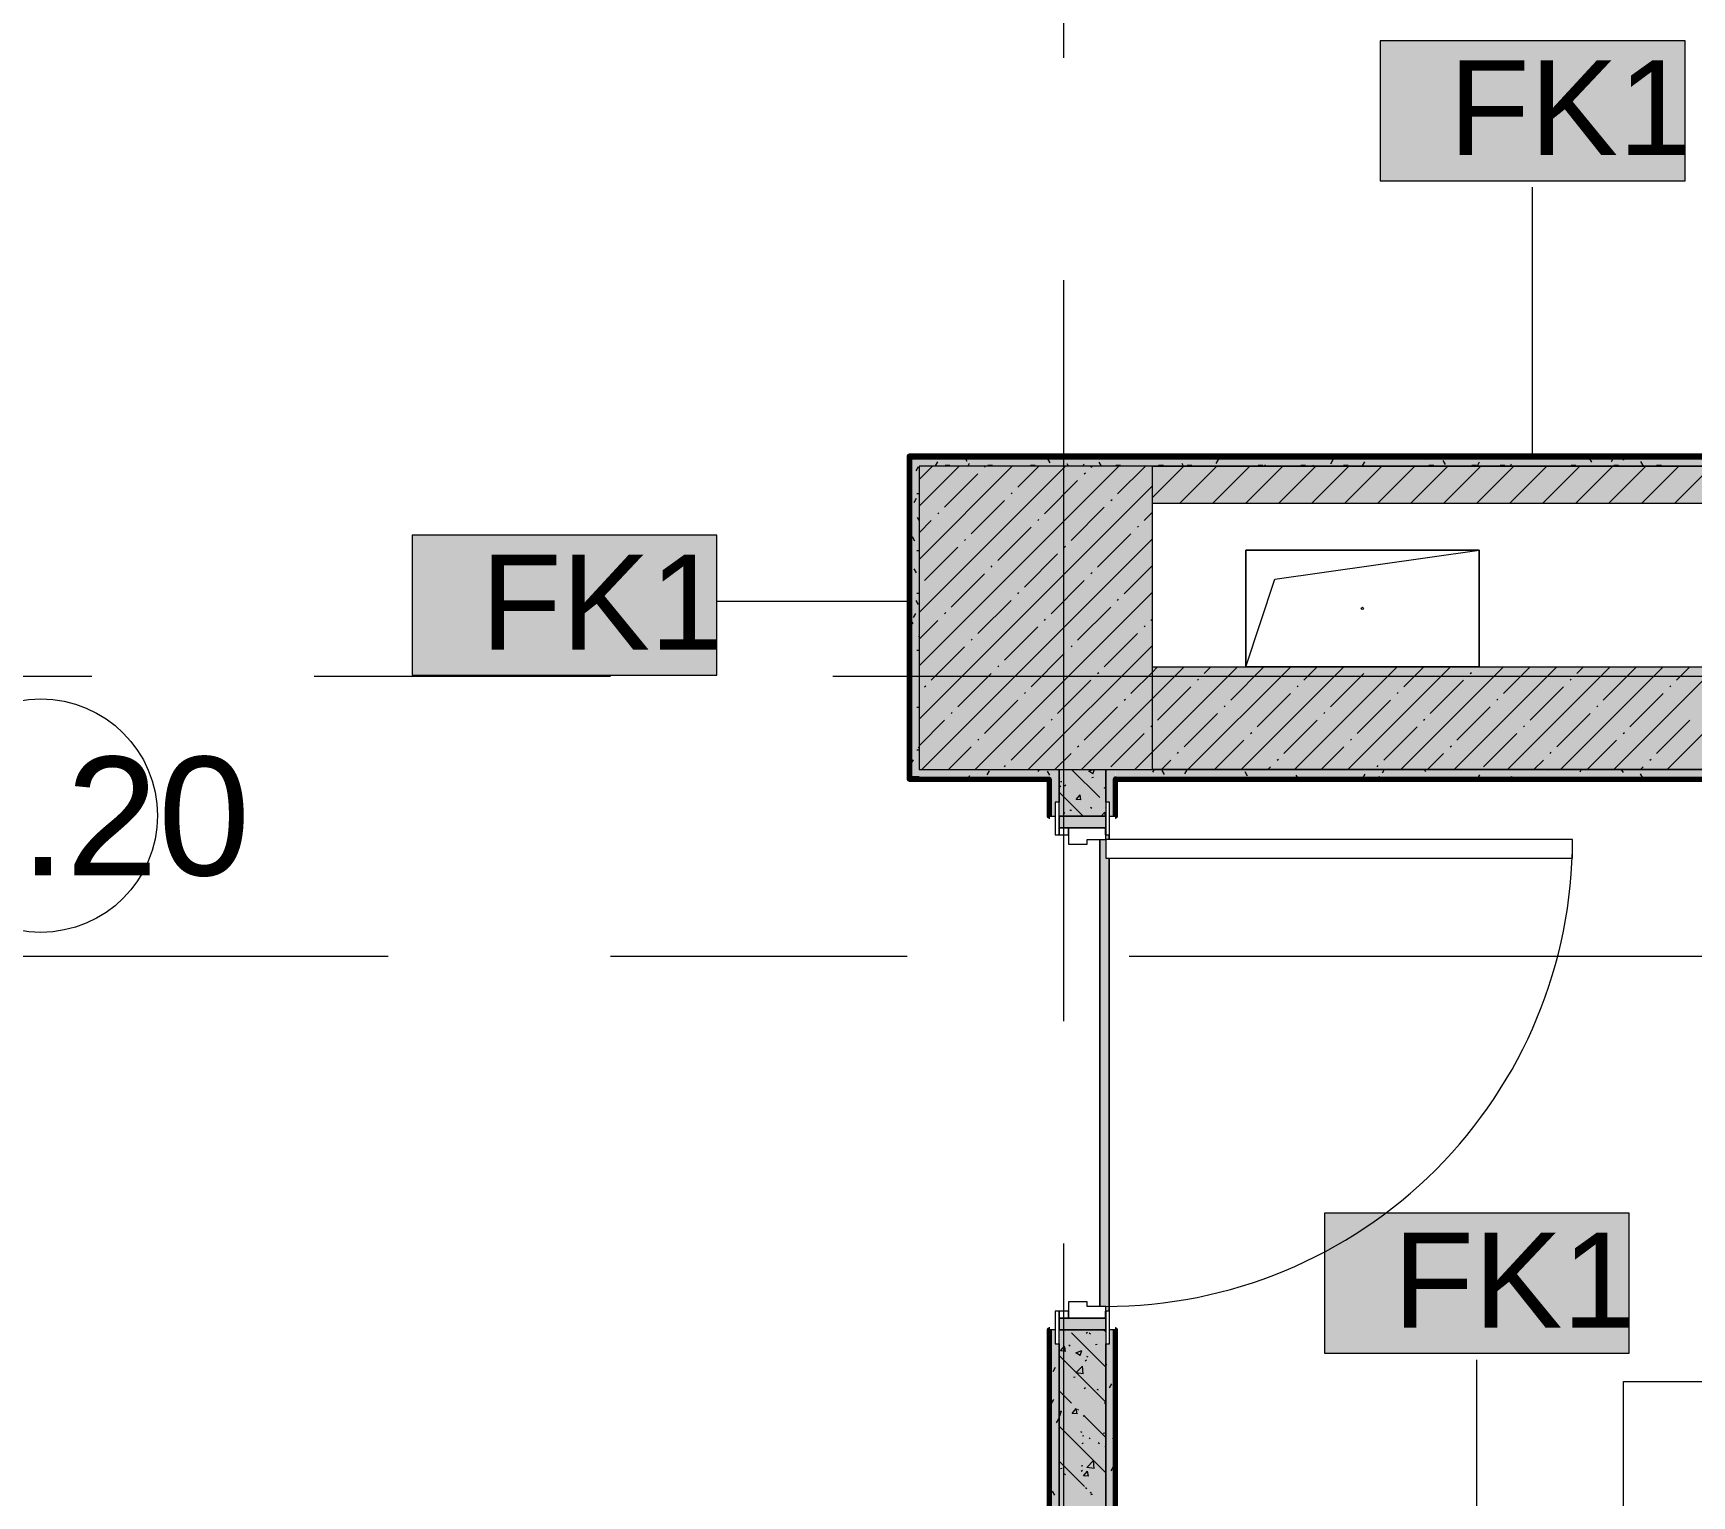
# Model space of a CAD drawing. Header units: millimetres. Extents: x -3817 to 677485, y -22715 to 103890.
# Drawn here: x 78696 to 82249, y 11256 to 14389 of the extents above; entities that cross this region are included whole.
import ezdxf

# ---------------------------------------------------------------- set-up
doc = ezdxf.new("R2010")
doc.units = ezdxf.units.MM
doc.layers.add('PDF _Геометрия', color=7, linetype='Continuous', true_color=0x1d1d1d)
doc.layers.add('PDF _Сплошная заливка', color=7, linetype='Continuous', true_color=0xffffff)
doc.layers.add('PDF _Текст', color=7, linetype='Continuous')
doc.styles.add('PDF GOST-Common', font='arial.ttf')

msp = doc.modelspace()

# ---------------------------------------------------------------- hatches: boundary and pattern name
at = {"layer": 'PDF _Сплошная заливка', "transparency": 33554559}
for points in [[(81565, 13461.3), (82800.3, 13461.3), (82800.3, 13481.3), (80573.3, 13481.3), (80573.3, 13461.3), (81093.3, 13461.3)], [(80573.3, 12791.4), (80593.3, 12791.4), (80593.3, 13461.3), (80573.3, 13461.3), (80573.3, 12811.3)], [(80593.3, 12811.3), (81093.3, 12811.3), (81093.3, 13461.3), (80593.3, 13461.3), (80593.3, 13450.1)], [(81565, 12811.3), (84443.3, 12811.3), (84443.3, 13031.3), (81093.3, 13031.3), (81093.3, 12811.3)], [(80893.3, 12791.4), (80893.3, 12811.3), (80593.3, 12811.3), (80593.3, 12791.4), (80873.3, 12791.4)], [(84723.3, 12791.4), (84723.3, 12811.3), (81013.3, 12811.3), (81014.3, 12791.4), (84703.3, 12791.4)]]:
    msp.add_hatch(color=256, dxfattribs=at).paths.add_polyline_path(points)
h = msp.add_hatch(color=256, dxfattribs=at)
h.paths.add_polyline_path([(84443.3, 13381.4), (84443.3, 13461.3), (83000.3, 13461.3), (83000.3, 13381.4), (83049.3, 13381.4)], flags=0)
h.paths.add_polyline_path([(81565, 13381.4), (82800.3, 13381.4), (82800.3, 13461.3), (81093.3, 13461.3), (81093.3, 13381.4)], flags=0)
h = msp.add_hatch(color=256, dxfattribs=at)
h.paths.add_polyline_path([(80893.3, 11111.3), (80993.3, 11111.3), (80993.3, 11611.3), (80893.3, 11611.3), (80893.3, 11189.4)], flags=0)
h.paths.add_polyline_path([(80993.3, 12711.4), (80993.3, 12811.3), (80893.3, 12811.3), (80893.3, 12711.4)], flags=0)
h = msp.add_hatch(color=256, dxfattribs=at)
h.paths.add_polyline_path([(81013.3, 11111.3), (81013.3, 11611.3), (81001.3, 11611.3), (81001.3, 11581.4), (80993.3, 11581.4), (80993.3, 11111.3)], flags=0)
h.paths.add_polyline_path([(81001.3, 12711.4), (81013.3, 12711.4), (81013.3, 12811.3), (80993.3, 12811.3), (80993.3, 12741.3), (81001.3, 12741.3)], flags=0)
h = msp.add_hatch(color=256, dxfattribs=at)
h.paths.add_polyline_path([(80893.3, 11111.3), (80892, 11581.4), (80885.3, 11581.4), (80885.3, 11611.3), (80873.3, 11611.3), (80873.3, 11111.3)], flags=0)
h.paths.add_polyline_path([(80873.3, 12711.4), (80885.3, 12711.4), (80885.3, 12741.3), (80893.3, 12741.3), (80893.3, 12791.4), (80873.3, 12791.4), (80873.3, 12778.3)], flags=0)
at = {"layer": 'PDF _Сплошная заливка', "true_color": 0x494949, "transparency": 33554559}
h = msp.add_hatch(color=251, dxfattribs=at)
h.paths.add_polyline_path([(80993.3, 12661.3), (81001, 12661.3), (81001, 12671.4), (80993.3, 12671.4)], flags=0)
h.paths.add_polyline_path([(80993.3, 11651.3), (81001, 11651.3), (81001, 12621.3), (80993.3, 12621.3), (80993.3, 12661.3), (80981, 12661.3), (80981, 11661.4), (80993.3, 11661.4)], flags=0)

# ---------------------------------------------------------------- linework, layer by layer
at = {"layer": 'PDF _Геометрия', "color": 253, "lineweight": 9, "true_color": 0xaaaaaa}
for points in [[(80903.3, 14335.8), (80903.3, 14970.8)], [(80903.3, 12272), (80903.3, 13859.5)], [(77233.8, 13011.4), (78821.3, 13011.4)], [(79297.6, 13011.4), (79932.6, 13011.4)], [(80408.8, 13011.4), (82443.3, 13011.4), (84943.3, 13011.4)], [(77868.8, 12411.3), (79456.3, 12411.3)], [(79932.6, 12411.3), (80567.6, 12411.3)], [(81043.8, 12411.3), (82443.3, 12411.3), (84943.3, 12411.3)], [(80903.3, 11160.8), (80903.3, 11795.8)]]:
    msp.add_lwpolyline(points, dxfattribs=at)
at = {"layer": 'PDF _Геометрия', "color": 7, "lineweight": 9}
for points in [[(82234.3, 14372.5), (81581.2, 14372.5), (81581.2, 14072.5), (82234.3, 14072.5)], [(81093.3, 12811.3), (81093.3, 13461.3), (80593.3, 13461.3), (80593.3, 12811.3)], [(80160.3, 13313.3), (79507.1, 13313.3), (79507.1, 13013.3), (80160.3, 13013.3)], [(81793.3, 13281.3), (81793.3, 13031.3), (81293.3, 13031.3), (81293.3, 13281.3)], [(81793.3, 13281.3), (81293.3, 13281.3), (81293.3, 13031.3), (81793.3, 13031.3)], [(81093.3, 12811.3), (84443.3, 12811.3)], [(80981, 11661.4), (80981, 12661.3)], [(81001, 12661.3), (81001, 12671.4)], [(81001, 11651.3), (81001, 12621.3)], [(82114.8, 11860.9), (81461.7, 11860.9), (81461.7, 11560.9), (82114.8, 11560.9)]]:
    msp.add_lwpolyline(points, close=True, dxfattribs=at)
for points in [[(81907.8, 13481.8), (81907.8, 14058.6)], [(81293.3, 13031.3), (81355.8, 13218.9), (81793.3, 13281.3)], [(80572.8, 13171.4), (80160.3, 13171.4)], [(80593.3, 12791.4), (80872.3, 12791.4)], [(80873.3, 12791.4), (80873.3, 12778.3), (80873.3, 12711.4)], [(81013.3, 12711.4), (81013.3, 12791.4)], [(81014.3, 12791.4), (84703.3, 12791.4)], [(80873.3, 11611.3), (80873.3, 11132.4)], [(81013.3, 11131.4), (81013.3, 11611.3)], [(81788.2, 11131.8), (81788.2, 11547)], [(82102.5, 11142.8), (82102.5, 11500.6), (82576, 11500.6)]]:
    msp.add_lwpolyline(points, dxfattribs=at)
at = {"layer": 'PDF _Геометрия', "color": 231, "lineweight": 70, "true_color": 0xff80c0}
for points in [[(80593.3, 12791.4), (80573.3, 12791.4), (80573.3, 13481.3), (82800.3, 13481.3), (82800.3, 13482.4), (80573.3, 13482.4), (80572.3, 13482.4), (80572.3, 12791.4), (80572.3, 12790.4), (80872.3, 12790.4), (80872.3, 12711.4), (80873.3, 12711.4)], [(81013.3, 12711.4), (81014.3, 12711.4), (81014.3, 12791.4), (81014.3, 12790.4), (84702.3, 12790.4), (84702.3, 5982.3), (84422.3, 5982.3), (84422.3, 5981.4), (84422.3, 5702.3), (84343.3, 5702.3), (84343.3, 5701.3)], [(80873.3, 11611.3), (80872.3, 11611.3), (80872.3, 11132.4), (80508.3, 11132.4), (80508.3, 11131.4)], [(82243.3, 5701.3), (82243.3, 5702.3), (82094.3, 5702.3), (82094.3, 11132.4), (82093.3, 11132.4), (81014.3, 11132.4), (81014.3, 11611.3), (81013.3, 11611.3)]]:
    msp.add_lwpolyline(points, dxfattribs=at)
at = {"layer": 'PDF _Геометрия', "color": 9, "lineweight": 9, "true_color": 0xc0c0c0}
for points in [[(80593.3, 12791.4), (80573.3, 12791.4), (80573.3, 13461.3), (80573.3, 13481.3), (82800.3, 13481.3)], [(82800.3, 13461.3), (80593.3, 13461.3), (80593.3, 12811.3), (80893.3, 12811.3), (80893.3, 12791.4), (80893.3, 12741.3), (80893.3, 12811.3), (80993.3, 12811.3), (80993.3, 12741.3), (80993.3, 12811.3), (81013.3, 12811.3), (81093.3, 12811.3), (81093.3, 13031.3), (82800.3, 13031.3)], [(82800.3, 13381.4), (81093.3, 13381.4), (81093.3, 13461.3), (82800.3, 13461.3)], [(80873.3, 12711.4), (80885.3, 12711.4)], [(80893.3, 12711.4), (80993.3, 12711.4)], [(81001.3, 12711.4), (81013.3, 12711.4)], [(80885.3, 11611.3), (80873.3, 11611.3)], [(80993.3, 11611.3), (80893.3, 11611.3)], [(81013.3, 11611.3), (81001.3, 11611.3)], [(80593.3, 5661.3), (80323.7, 5661.3), (80323.7, 5461.3), (80323.7, 5211.4), (82243.3, 5211.4), (82243.3, 5461.3), (82243.3, 5661.3), (82073.3, 5661.3), (82073.3, 11011.3), (82073.3, 11111.3), (80993.3, 11111.3), (80993.3, 11581.4), (80993.3, 11111.3), (81013.3, 11111.3), (82073.3, 11111.3), (82073.3, 5701.3), (82073.3, 5681.3), (82243.3, 5681.3), (82243.3, 5701.3), (84343.3, 5701.3)]]:
    msp.add_lwpolyline(points, dxfattribs=at)
at = {"layer": 'PDF _Геометрия', "color": 253, "lineweight": 9, "true_color": 0x9b9b9b}
for points in [[(80633, 13470.8), (80627.9, 13462.1)], [(80696.7, 13471.5), (80691.6, 13480.2)], [(80779.9, 13481.3), (80779.2, 13480.3)], [(80850.2, 13481.3), (80847.3, 13476.2)], [(80874.4, 13468.5), (80869.3, 13477.2)], [(80984, 13461.4), (80979, 13470.1)], [(81234.1, 13475.6), (81229.1, 13466.9)], [(81256.2, 13477.7), (81254.1, 13481.3)], [(81272.6, 13481.3), (81270.7, 13478.1)], [(81479.8, 13474.6), (81474.8, 13465.8)], [(81547.9, 13470.5), (81542.8, 13461.8)], [(81679.6, 13475.8), (81676.4, 13481.3)], [(81694.9, 13481.3), (81694.1, 13480)], [(81721.2, 13464.7), (81716.2, 13473.4)], [(81793.6, 13469.4), (81789, 13461.3)], [(81993.4, 13481), (81993.2, 13481.3)], [(82035, 13469.9), (82030, 13478.6)], [(82081, 13479.4), (82075.9, 13470.7)], [(82103, 13473.9), (82098.8, 13481.3)], [(82144.7, 13462.8), (82139.6, 13471.5)], [(80591.3, 13459.6), (80586.3, 13450.9)], [(80649.5, 13463.3), (80659.6, 13463.3)], [(80701, 13466.7), (80697.9, 13461.3)], [(80740.9, 13463.3), (80751, 13463.3)], [(80832.4, 13463.3), (80842.4, 13463.3)], [(80913.7, 13461.3), (80911, 13466)], [(80946.7, 13465.6), (80944.3, 13461.3)], [(81014.8, 13461.5), (81014.7, 13461.3)], [(81015.3, 13463.3), (81025.3, 13463.3)], [(81106.7, 13463.3), (81116.8, 13463.3)], [(81160, 13461.3), (81156.7, 13467.1)], [(81167.7, 13463.3), (81177.7, 13463.3)], [(81320.1, 13463.3), (81330.1, 13463.3)], [(81336, 13461.3), (81334.4, 13464.1)], [(81411.5, 13463.3), (81421.6, 13463.3)], [(81438.2, 13463.4), (81437, 13461.3)], [(81502.9, 13463.3), (81513, 13463.3)], [(81685.8, 13463.3), (81695.9, 13463.3)], [(81777.3, 13463.3), (81787.3, 13463.3)], [(81838.2, 13463.3), (81848.3, 13463.3)], [(81861.6, 13465.3), (81859.4, 13461.3)], [(81990.6, 13463.3), (82000.7, 13463.3)], [(82082.1, 13463.3), (82092.1, 13463.3)], [(82173.5, 13463.3), (82183.6, 13463.3)], [(80588.5, 13402.3), (80593.3, 13402.3)], [(80587.2, 13391.6), (80582.2, 13382.9)], [(80593.3, 13345.7), (80590.1, 13351.2)], [(80584, 13300.8), (80579, 13309.5)], [(80588.5, 13280.4), (80593.3, 13280.4)], [(80588.1, 13232.8), (80583, 13241.5)], [(80588.5, 13189), (80593.3, 13189)], [(80592.2, 13164.8), (80587.1, 13173.5)], [(80581, 13123.1), (80576, 13131.8)], [(80586.1, 13145.8), (80581.1, 13137.1)], [(80593.3, 13097.2), (80592.3, 13095.5)], [(80588.5, 13067), (80593.3, 13067)], [(80573.9, 13013.5), (80573.3, 13014.6)], [(80578, 12945.4), (80573.3, 12953.7)], [(80573.9, 12941.7), (80573.3, 12940.6)], [(80588.5, 12945.1), (80593.3, 12945.1)], [(80581, 12832.1), (80575.9, 12823.4)], [(80588.5, 12853.7), (80593.3, 12853.7)], [(80593.3, 12858.1), (80592.3, 12859.7)], [(80701.8, 12797.5), (80698.2, 12791.4)], [(80743.4, 12808.7), (80738.4, 12800)], [(80780.2, 12811.3), (80780, 12811.1)], [(80831.9, 12810.5), (80831.4, 12811.3)], [(80850.6, 12811.3), (80848.1, 12807)], [(80873.6, 12799.3), (80868.5, 12808)], [(81015.6, 12792.3), (81015, 12791.4)], [(81096.9, 12811.3), (81093.8, 12805.9)], [(81119.3, 12800.4), (81114.3, 12809.1)], [(81166.9, 12810.6), (81161.8, 12801.8)], [(81297, 12797.4), (81292, 12806.1)], [(81335.7, 12791.4), (81333.6, 12795)], [(81406.1, 12791.4), (81401.6, 12799)], [(81548.7, 12801.3), (81543.6, 12792.6)], [(81582, 12791.4), (81579.3, 12796.1)], [(81589.7, 12811.3), (81585.3, 12803.7)], [(81678.8, 12806.7), (81676.1, 12811.3)], [(81695.3, 12811.3), (81694.9, 12810.8)], [(81758, 12791.4), (81757, 12793.1)], [(81794.4, 12800.2), (81789.4, 12791.5)], [(81862.4, 12796.1), (81859.7, 12791.4)], [(81941.6, 12811.3), (81940.7, 12809.7)], [(82012, 12811.3), (82008.7, 12805.6)], [(82102.2, 12804.8), (82098.4, 12811.3)], [(82108.2, 12795), (82106, 12791.4)], [(82143.9, 12793.6), (82138.8, 12802.3)], [(80993.3, 12762.2), (80994.8, 12762.2)], [(81013.3, 12788.3), (81010.5, 12783.6)], [(81014.8, 12791), (81014.6, 12790.6)], [(80993.3, 11573.5), (80994.8, 11573.5)], [(80885.2, 11530.2), (80880.1, 11521.5)], [(80994.8, 11537.3), (80993.3, 11534.5)], [(80993.3, 11512.6), (80994.8, 11512.6)], [(81006, 11495.6), (81001, 11486.9)], [(80881.1, 11462.1), (80876.1, 11453.4)], [(80892.3, 11420.5), (80887.2, 11411.8)], [(80993.3, 11421.1), (80994.8, 11421.1)], [(80876, 11392.9), (80873.3, 11397.7)], [(81013.1, 11385.9), (81008, 11377.2)], [(81009, 11317.9), (81004, 11309.2)], [(80884.2, 11256.9), (80879.2, 11265.6)]]:
    msp.add_lwpolyline(points, dxfattribs=at)
at = {"layer": 'PDF _Геометрия', "lineweight": 9}
for points in [[(80593.3, 13375.6), (80679, 13461.3)], [(80593.3, 13261.6), (80793.1, 13461.3)], [(80593.3, 13147.5), (80907.1, 13461.3)], [(80593.3, 13033.5), (81021.2, 13461.3)], [(80593.3, 13432.6), (80622, 13461.3)], [(80648, 13373.3), (80719.3, 13444.6)], [(80733.5, 13458.8), (80735.9, 13461.2)], [(80804.8, 13416.1), (80850.1, 13461.3)], [(80947.4, 13444.6), (80949.7, 13447)], [(80961.6, 13458.8), (80964.1, 13461.3)], [(81018.6, 13401.8), (81078.2, 13461.3)], [(81093.3, 13394.2), (81160.4, 13461.3)], [(81151.1, 13381.4), (81231.1, 13461.3)], [(81221.9, 13381.4), (81301.9, 13461.3)], [(81292.6, 13381.4), (81372.6, 13461.3)], [(81363.3, 13381.4), (81443.3, 13461.3)], [(81434, 13381.4), (81514, 13461.3)], [(81504.7, 13381.4), (81584.7, 13461.3)], [(81575.4, 13381.4), (81655.4, 13461.3)], [(81646.1, 13381.4), (81726.1, 13461.3)], [(81716.8, 13381.4), (81796.8, 13461.3)], [(81787.5, 13381.4), (81867.5, 13461.3)], [(81858.3, 13381.4), (81938.3, 13461.3)], [(81929, 13381.4), (82009, 13461.3)], [(81999.7, 13381.4), (82079.7, 13461.3)], [(82070.4, 13381.4), (82150.4, 13461.3)], [(82141.1, 13381.4), (82221.1, 13461.3)], [(82211.8, 13381.4), (82291.8, 13461.3)], [(80593.3, 12919.4), (81093.3, 13419.4)], [(80790.5, 13401.8), (80792.9, 13404.2)], [(80861.8, 13359), (80933.1, 13430.3)], [(80633.7, 13359), (80636.1, 13361.4)], [(80705, 13316.3), (80776.3, 13387.6)], [(80918.9, 13302), (80990.1, 13373.3)], [(81004.4, 13387.6), (81006.8, 13389.9)], [(81075.7, 13344.8), (81093.3, 13362.4)], [(80593.3, 13318.6), (80619.5, 13344.8)], [(80762, 13259.3), (80833.3, 13330.5)], [(80847.6, 13344.8), (80849.9, 13347.2)], [(81061.4, 13330.5), (81063.8, 13332.9)], [(80599.3, 12811.3), (81093.3, 13305.4)], [(80690.8, 13302), (80693.1, 13304.4)], [(80904.6, 13287.8), (80907, 13290.1)], [(80975.9, 13245), (81047.2, 13316.3)], [(80605.2, 13216.5), (80676.5, 13287.8)], [(80819.1, 13202.2), (80890.3, 13273.5)], [(80662.2, 13159.5), (80733.5, 13230.7)], [(80747.8, 13245), (80750.1, 13247.4)], [(80961.6, 13230.7), (80964, 13233.1)], [(81032.9, 13188), (81093.3, 13248.3)], [(80593.3, 13204.5), (80593.3, 13204.6)], [(80713.3, 12811.3), (81093.3, 13191.3)], [(80804.8, 13188), (80807.2, 13190.3)], [(80876.1, 13145.2), (80947.4, 13216.5)], [(80719.3, 13102.4), (80790.5, 13173.7)], [(80933.1, 13088.2), (81004.4, 13159.5)], [(81018.6, 13173.7), (81021, 13176.1)], [(80593.3, 13090.5), (80633.7, 13130.9)], [(80648, 13145.2), (80650.4, 13147.6)], [(80776.3, 13045.4), (80847.6, 13116.7)], [(80861.8, 13130.9), (80864.2, 13133.3)], [(81075.7, 13116.7), (81078, 13119.1)], [(81089.9, 13130.9), (81093.3, 13134.3)], [(80705, 13088.2), (80707.4, 13090.5)], [(80827.4, 12811.3), (81093.3, 13077.3)], [(80990.1, 13031.2), (81061.4, 13102.4)], [(80619.5, 13002.6), (80690.8, 13073.9)], [(80833.3, 12988.4), (80904.6, 13059.7)], [(80918.9, 13073.9), (80921.2, 13076.3)], [(80676.5, 12945.6), (80747.8, 13016.9)], [(80762, 13031.2), (80764.4, 13033.5)], [(80941.4, 12811.3), (81093.3, 12963.2), (81161.4, 13031.3)], [(80975.9, 13016.9), (80978.2, 13019.3)], [(81047.2, 12974.1), (81093.3, 13020.2), (81104.4, 13031.3)], [(81055.5, 12811.3), (81093.3, 12849.2), (81275.5, 13031.3)], [(81169.5, 12811.3), (81389.5, 13031.3)], [(81204, 13016.9), (81218.4, 13031.3)], [(81261, 12959.9), (81332.3, 13031.2)], [(81283.6, 12811.3), (81503.6, 13031.3)], [(81397.6, 12811.3), (81617.6, 13031.3)], [(81417.8, 13002.6), (81446.5, 13031.3)], [(81474.8, 12945.6), (81546.1, 13016.9)], [(81511.7, 12811.3), (81731.7, 13031.3)], [(81560.4, 13031.2), (81560.6, 13031.3)], [(81625.7, 12811.3), (81845.7, 13031.3)], [(81631.7, 12988.4), (81674.6, 13031.3)], [(81739.7, 12811.3), (81959.7, 13031.3)], [(81774.2, 13016.9), (81776.6, 13019.3)], [(81788.5, 13031.2), (81788.7, 13031.3)], [(81845.5, 12974.1), (81902.7, 13031.3)], [(81853.8, 12811.3), (82073.8, 13031.3)], [(81967.8, 12811.3), (82187.8, 13031.3)], [(82002.3, 13016.9), (82016.8, 13031.3)], [(82059.3, 12959.9), (82130.6, 13031.2)], [(82081.9, 12811.3), (82301.9, 13031.3)], [(82195.9, 12811.3), (82415.9, 13031.3)], [(82216.2, 13002.6), (82244.9, 13031.3)], [(80605.2, 12988.4), (80607.6, 12990.8)], [(80819.1, 12974.1), (80821.4, 12976.5)], [(80890.3, 12931.4), (80961.6, 13002.6)], [(81104.2, 12917.1), (81175.5, 12988.4)], [(81189.7, 13002.6), (81192.1, 13005)], [(81318, 12902.8), (81389.3, 12974.1)], [(81403.6, 12988.4), (81405.9, 12990.8)], [(81617.4, 12974.1), (81619.8, 12976.5)], [(81688.7, 12931.4), (81760, 13002.6)], [(81902.5, 12917.1), (81973.8, 12988.4)], [(81988.1, 13002.6), (81990.4, 13005)], [(82116.4, 12902.8), (82187.6, 12974.1)], [(82201.9, 12988.4), (82204.3, 12990.8)], [(80733.5, 12888.6), (80804.8, 12959.9)], [(80947.4, 12874.3), (81018.6, 12945.6)], [(81032.9, 12959.9), (81035.3, 12962.2)], [(81246.7, 12945.6), (81249.1, 12948)], [(81531.9, 12888.6), (81603.1, 12959.9)], [(81745.7, 12874.3), (81817, 12945.6)], [(81831.2, 12959.9), (81833.6, 12962.2)], [(82045.1, 12945.6), (82047.5, 12948)], [(80593.3, 12862.4), (80648, 12917.1)], [(80662.2, 12931.4), (80664.6, 12933.7)], [(80790.5, 12831.6), (80861.8, 12902.8)], [(80876.1, 12917.1), (80878.5, 12919.5)], [(81089.9, 12902.8), (81092.3, 12905.2)], [(81161.2, 12860.1), (81232.5, 12931.4)], [(81375, 12845.8), (81446.3, 12917.1)], [(81460.6, 12931.4), (81463, 12933.7)], [(81588.9, 12831.6), (81660.2, 12902.8)], [(81674.4, 12917.1), (81676.8, 12919.5)], [(81888.3, 12902.8), (81890.6, 12905.2)], [(81959.6, 12860.1), (82030.8, 12931.4)], [(82173.4, 12845.8), (82244.7, 12917.1)], [(80719.3, 12874.3), (80721.6, 12876.7)], [(81004.4, 12817.3), (81075.7, 12888.6)], [(81226.5, 12811.3), (81289.5, 12874.3)], [(81303.8, 12888.6), (81306.1, 12891)], [(81517.6, 12874.3), (81520, 12876.7)], [(81802.7, 12817.3), (81874, 12888.6)], [(82024.9, 12811.3), (82087.9, 12874.3)], [(82102.1, 12888.6), (82104.5, 12891)], [(80656.3, 12811.3), (80705, 12860.1)], [(80884.4, 12811.3), (80918.9, 12845.8)], [(80933.1, 12860.1), (80935.5, 12862.4)], [(81112.5, 12811.3), (81132.7, 12831.6)], [(81147, 12845.8), (81149.3, 12848.2)], [(81360.8, 12831.6), (81363.2, 12833.9)], [(81454.6, 12811.3), (81503.4, 12860.1)], [(81682.7, 12811.3), (81717.2, 12845.8)], [(81731.5, 12860.1), (81733.8, 12862.4)], [(81910.8, 12811.3), (81931, 12831.6)], [(81945.3, 12845.8), (81947.7, 12848.2)], [(82159.1, 12831.6), (82161.5, 12833.9)], [(80776.3, 12817.3), (80778.7, 12819.7)], [(81340.6, 12811.3), (81346.5, 12817.3)], [(81574.6, 12817.3), (81577, 12819.7)], [(82138.9, 12811.3), (82144.9, 12817.3)]]:
    msp.add_lwpolyline(points, dxfattribs=at)
at = {"layer": 'PDF _Геометрия', "color": 252, "lineweight": 9, "true_color": 0x878787}
for points in [[(80893.3, 12792.4), (80895.3, 12790.5)], [(80980.4, 12751.2), (80920.3, 12811.3)], [(80965.9, 12802.1), (80957, 12808.1), (80965.5, 12811.3)], [(80963.5, 12794.2), (80966.8, 12794.7)], [(80965.9, 12802.1), (80969, 12811.3)], [(80944.8, 12711.4), (80893.3, 12762.9)], [(80894.5, 12777), (80897.4, 12775.2)], [(80896.1, 12785.4), (80899.4, 12785.8)], [(80904.9, 12776.5), (80907.6, 12778.5)], [(80940.3, 12746.3), (80929.7, 12747.3), (80938.2, 12757.5)], [(80940.3, 12746.3), (80938.2, 12757.4)], [(80989.5, 12772.9), (80992.3, 12771.1)], [(80916.7, 12724.1), (80920, 12724.6)], [(80960.7, 12730.5), (80963.2, 12728.3)], [(80992.6, 12728.7), (80993.3, 12729.2)], [(80993.3, 12738.4), (80993, 12738.7)], [(80902.7, 12717.3), (80905.4, 12719.4)], [(80983.3, 12711.4), (80991.5, 12719.9)], [(80992.5, 12711.4), (80991.5, 12719.8)], [(80993.3, 11531.5), (80920.1, 11604.6)], [(80951.5, 11604.1), (80954.1, 11606.2)], [(80958.1, 11604.8), (80960.6, 11602.5)], [(80993.3, 11606.9), (80988.8, 11611.3)], [(80993.3, 11456), (80893.3, 11556)], [(80907.3, 11565), (80896.6, 11565.9), (80905.2, 11576.1)], [(80904, 11571), (80907.3, 11571.4)], [(80907.3, 11564.9), (80905.2, 11576.1)], [(80914.5, 11578.7), (80917.3, 11576.9)], [(80938.2, 11555.9), (80929.3, 11561.9), (80941.8, 11566.7)], [(80938.2, 11555.9), (80941.8, 11566.6)], [(80952, 11554.8), (80954.8, 11553)], [(80971.3, 11579.9), (80974.6, 11580.3)], [(80945.2, 11516.7), (80929.4, 11519.1), (80943.2, 11533.5)], [(80945.2, 11516.6), (80943.2, 11533.5)], [(80949.3, 11544.9), (80952, 11547)], [(80920.1, 11453.8), (80893.3, 11480.6)], [(80924.5, 11509.7), (80927.9, 11510.2)], [(80947.2, 11485.7), (80949.8, 11487.8)], [(80950.8, 11498.7), (80953.2, 11496.5)], [(80974, 11484.3), (80976.9, 11482.5)], [(80931.9, 11431.3), (80921.3, 11432.2), (80929.9, 11442.4)], [(80931.9, 11431.2), (80929.9, 11442.3)], [(80990.1, 11454.4), (80993.3, 11454.8)], [(80893.3, 11435.7), (80898.5, 11437.7)], [(80893.3, 11428.1), (80894.9, 11427)], [(80894.9, 11426.9), (80898.5, 11437.7)], [(80935.2, 11438.7), (80932.7, 11441.2)], [(80945, 11426.5), (80947.7, 11428.6)], [(80993.3, 11380.6), (80947.7, 11426.1)], [(80993.3, 11305.1), (80893.3, 11405.1)], [(80939.4, 11393.4), (80942.3, 11391.6)], [(80943.3, 11384.3), (80946.6, 11384.7)], [(80957.6, 11379.7), (80960.1, 11377.4)], [(80987.8, 11390.1), (80991.1, 11390.6)], [(80942.8, 11367.4), (80945.5, 11369.4)], [(80976.9, 11369.5), (80979.7, 11367.7)], [(80993.3, 11360.7), (80992.2, 11361.4), (80993.3, 11361.8)], [(80947.7, 11275.2), (80893.3, 11329.7)], [(80896.5, 11314.1), (80899.8, 11314.6)], [(80904.1, 11303), (80906.9, 11301.2)], [(80940.7, 11308.2), (80943.3, 11310.2)], [(80941, 11320), (80944.3, 11320.4)], [(80956.6, 11297.5), (80946, 11298.5), (80954.5, 11308.7)], [(80968.7, 11314), (80952.9, 11316.5), (80966.8, 11330.9)], [(80956.6, 11297.5), (80954.6, 11308.6)], [(80968.7, 11314), (80966.8, 11330.9)], [(80950.2, 11273.6), (80952.7, 11271.3)], [(80962.8, 11260.2), (80960.3, 11262.7)], [(80961.6, 11258.7), (80964.9, 11259.2)]]:
    msp.add_lwpolyline(points, dxfattribs=at)
at = {"layer": 'PDF _Геометрия', "color": 231, "lineweight": 9, "true_color": 0xff80c0}
for points in [[(80873.3, 12711.4), (80873.3, 12778.3), (80873.3, 12791.4), (80872.3, 12791.4), (80593.3, 12791.4)], [(84423.3, 5981.4), (84702.3, 5981.4), (84703.3, 5981.4), (84703.3, 12790.4), (84703.3, 12791.4), (81014.3, 12791.4), (81013.3, 12791.4), (81013.3, 12711.4)], [(80508.3, 11131.4), (80860.2, 11131.4), (80873.3, 11131.4), (80873.3, 11132.4), (80873.3, 11611.3)], [(81013.3, 11611.3), (81013.3, 11131.4), (81014.3, 11131.4), (82073.3, 11131.4)]]:
    msp.add_lwpolyline(points, dxfattribs=at)
at = {"layer": 'PDF _Геометрия', "color": 253, "lineweight": 13, "true_color": 0xaaaaaa}
for points in [[(80885.3, 12671.4), (80893.3, 12671.4), (80893.3, 12741.3), (80885.3, 12741.3)], [(80993.3, 12671.4), (81001.3, 12671.4), (81001.3, 12741.3), (80993.3, 12741.3)], [(80893.3, 12686.3), (80993.3, 12686.3), (80993.3, 12711.4), (80893.3, 12711.4)], [(80893.3, 12671.4), (80913.3, 12671.4), (80913.3, 12686.3), (80893.3, 12686.3)], [(80993.3, 12661.3), (80993.3, 12686.3), (80913.3, 12686.3), (80913.3, 12651.3), (80953.3, 12651.3), (80953.3, 12661.3)], [(80992.3, 12671.4), (80993.3, 12671.4), (80993.3, 12686.3), (80992.3, 12686.3)], [(81993.3, 12661.3), (80993.3, 12661.3), (80993.3, 12621.3), (81993.3, 12621.3)], [(80993.3, 11661.4), (80953.3, 11661.4), (80953.3, 11671.4), (80913.3, 11671.4), (80913.3, 11636.4), (80993.3, 11636.4)], [(80885.3, 11651.3), (80885.3, 11581.4), (80893.3, 11581.4), (80893.3, 11651.3)], [(80893.3, 11651.3), (80893.3, 11636.4), (80913.3, 11636.4), (80913.3, 11651.3)], [(80893.3, 11636.4), (80893.3, 11611.3), (80993.3, 11611.3), (80993.3, 11636.4)], [(80992.3, 11651.3), (80992.3, 11636.4), (80993.3, 11636.4), (80993.3, 11651.3)], [(80993.3, 11651.3), (80993.3, 11581.4), (81001.3, 11581.4), (81001.3, 11651.3)]]:
    msp.add_lwpolyline(points, close=True, dxfattribs=at)
at = {"layer": 'PDF _Геометрия', "color": 9, "lineweight": 9, "true_color": 0xc0c0c0}
msp.add_lwpolyline([(80873.3, 11111.3), (80893.3, 11111.3), (80893.3, 11581.4), (80893.3, 11111.3), (80538.3, 11111.3)], close=True, dxfattribs=at)
at = {"layer": 'PDF _Геометрия', "color": 7, "lineweight": 9}
for centre, radius in [((81543.3, 13156.3), 2.5), ((78711.8, 12712.6), 250), ((78711.8, 12712.6), 250)]:
    msp.add_circle(centre, radius, dxfattribs=at)
at = {"layer": 'PDF _Геометрия', "color": 253, "lineweight": 9, "true_color": 0xaaaaaa}
msp.add_arc((80993.3, 12661.3), 1000, 269.9999, 0, dxfattribs=at)
at = {"layer": 'PDF _Сплошная заливка', "lineweight": 9, "transparency": 33554559}
for points in [[(82234.3, 14372.5), (81581.2, 14372.5), (82234.3, 14072.5), (81581.2, 14072.5)], [(80160.3, 13313.3), (79507.1, 13313.3), (80160.3, 13013.3), (79507.1, 13013.3)], [(82114.8, 11860.9), (81461.7, 11860.9), (82114.8, 11560.9), (81461.7, 11560.9)]]:
    msp.add_solid(points, dxfattribs=at)
at = {"layer": 'PDF _Сплошная заливка', "color": 254, "lineweight": 35, "true_color": 0xffb9dc, "transparency": 33554559}
for points in [[(80572.3, 12791.4), (80573.3, 12791.4), (80572.3, 13450.1)], [(80872.3, 12790.4), (80872.3, 12791.4), (80572.3, 12790.4)], [(80872.3, 12711.4), (80873.3, 12711.4), (80872.3, 12778.3)], [(81013.3, 12711.4), (81014.3, 12711.4), (81013.3, 12791.4)]]:
    msp.add_solid(points, dxfattribs=at)
at = {"layer": 'PDF _Сплошная заливка', "lineweight": 35, "transparency": 33554559}
for points in [[(80993.3, 12686.3), (80993.3, 12711.4), (80893.3, 12686.3), (80893.3, 12711.4)], [(80993.3, 11611.3), (80993.3, 11636.4), (80893.3, 11611.3), (80893.3, 11636.4)]]:
    msp.add_solid(points, dxfattribs=at)

# ---------------------------------------------------------------- texts
at = {"layer": 'PDF _Текст', "char_height": 203.2, "attachment_point": 4, "style": 'PDF GOST-Common'}
for insert in [(81728.3, 14229.1), (79654.2, 13169.9), (81608.8, 11717.5)]:
    msp.add_mtext('FK1', dxfattribs=dict(at, insert=insert))
at = {"layer": 'PDF _Текст', "color": 250, "true_color": 0x3c3c3c, "insert": (78469.9, 12709.8), "char_height": 254, "attachment_point": 4, "style": 'PDF GOST-Common'}
msp.add_mtext('1.20', dxfattribs=at)

doc.saveas('drawing.dxf')
